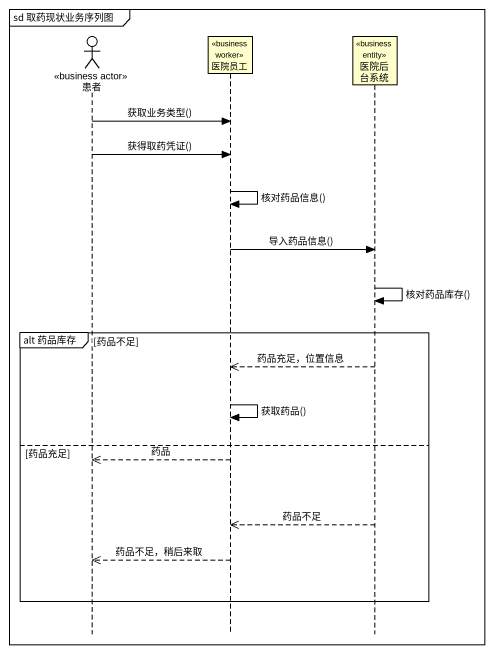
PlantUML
@startuml
mainframe sd 取药现状业务序列图
hide footbox
actor 患者 <<business actor>>
participant 医院员工 <<business worker>>
participant 医院后台系统 <<business entity>>

患者 -> 医院员工 : 获取业务类型()
患者 -> 医院员工 : 获得取药凭证()
医院员工 -> 医院员工 : 核对药品信息()
医院员工 -> 医院后台系统 : 导入药品信息()
医院后台系统 -> 医院后台系统 : 核对药品库存()
group alt 药品库存 [药品不足]
  医院后台系统 -->> 医院员工 : 药品充足，位置信息
  医院员工 -> 医院员工 : 获取药品()
else 药品充足
  医院员工 -->> 患者 : 药品
  医院后台系统 -->> 医院员工 : 药品不足
  医院员工 -->> 患者 : 药品不足，稍后来取
end
@enduml
